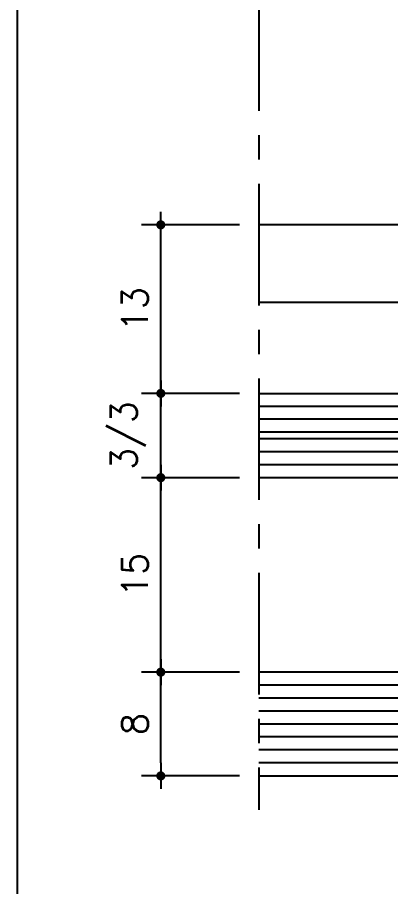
# Model space of a CAD drawing. Extents: x 0 to 1130, y -960 to 577.
# Drawn here: x 0 to 28.8, y 60.4 to 127.5 of the extents above; entities that cross this region are included whole.
import ezdxf

# ---------------------------------------------------------------- set-up
doc = ezdxf.new("R2010")
doc.units = 0
doc.header["$LTSCALE"] = 7.5
doc.header["$MEASUREMENT"] = 0
doc.linetypes.add('CENTER', pattern=[2, 1.25, -0.25, 0.25, -0.25])
doc.layers.get('0').update_dxf_attribs({"linetype": 'CONTINUOUS'})
doc.layers.get('DEFPOINTS').update_dxf_attribs({"linetype": 'CONTINUOUS'})
for name, color, linetype in [('ASSI', 1, 'CENTER'), ('FINE', 7, 'CONTINUOUS'), ('MARCHIO', 7, 'CONTINUOUS'), ('QUOTE', 254, 'CONTINUOUS'), ('TRATTEGGI', 140, 'CONTINUOUS'), ('VETRO', 6, 'CONTINUOUS')]:
    doc.layers.add(name, color=color, linetype=linetype)
doc.styles.get("Standard").update_dxf_attribs({"font": 'romans.shx'})
doc.dimstyles.new('FRECCIA_1-1', dxfattribs={"dimtxt": 2, "dimasz": 2.5, "dimexe": 1.5, "dimexo": 1.5, "dimgap": 1, "dimtad": 3, "dimdsep": 46, "dimtxsty": 'Standard', "dimcen": 0, "dimclrt": 2, "dimaunit": 1, "dimadec": 0, "dimazin": 0, "dimtfac": 0.7, "dimtmove": 0, "dimatfit": 3, "dimfxl": 1, "dimtolj": 2, "dimarcsym": 0})
doc.dimstyles.new('SCALA_1-1$0', dxfattribs={"dimtxt": 2, "dimasz": 1, "dimexe": 1.5, "dimexo": 1.5, "dimgap": 1, "dimtad": 3, "dimdsep": 46, "dimtxsty": 'Standard', "dimblk1": 'PUNTO', "dimblk2": 'PUNTO', "dimsah": 1, "dimcen": 0.09, "dimclrt": 2, "dimadec": 0, "dimazin": 0, "dimtfac": 0.7, "dimtmove": 0, "dimatfit": 3, "dimldrblk": 'PUNTO', "dimfxl": 1, "dimtolj": 2, "dimarcsym": 0})

# ---------------------------------------------------------------- blocks, each defined once
blk = doc.blocks.new('PUNTO')
blk.add_line((-1, 0), (1, 0))
at = {"const_width": 0.35}
blk.add_lwpolyline([(-0.1750000000000114, 0, 1), (0.1750000000000114, 0, 1)], format="xyb", close=True, dxfattribs=at)
blk = doc.blocks.new('*D4')
at = {"layer": 'DEFPOINTS', "color": 0, "transparency": 16777216}
for p in [(67.8256435970726, 67.80567797764127), (18.62568240690371, 66.35133022844684), (18.62568240690371, 43.63855479859313)]:
    blk.add_point(p, dxfattribs=at)
at = {"layer": 'QUOTE', "color": 0, "lineweight": -2, "transparency": 16777216}
for p, q in [((67.8256435970726, 66.30567797764127), (67.8256435970726, 42.13855479859313)), ((66.8256435970726, 43.63855479859313), (18.62568240690371, 43.63855479859313))]:
    blk.add_line(p, q, dxfattribs=at)
blk.add_blockref('PUNTO', (67.8256435970726, 43.63855479859313), dxfattribs=at)
at = {"layer": 'QUOTE', "color": 2, "transparency": 16777216, "insert": (42.72566300198815, 45.63855479859313), "char_height": 2, "attachment_point": 5}
blk.add_mtext('\\A2;VETRO ML-22', dxfattribs=at)
blk = doc.blocks.new('_None')
blk = doc.blocks.new('*D6')
at = {"layer": 'DEFPOINTS', "color": 0, "transparency": 16777216}
for p in [(18.62568240690371, 66.35133022844684), (78.82564359707237, 43.63855479859313), (18.6256824069037, 33.63855479859313)]:
    blk.add_point(p, dxfattribs=at)
at = {"layer": 'QUOTE', "color": 0, "lineweight": -2, "transparency": 16777216}
for p, q in [((78.82564359707237, 42.13855479859313), (78.82564359707237, 32.13855479859313)), ((76.32564359707237, 33.63855479859313), (18.6256824069037, 33.63855479859313))]:
    blk.add_line(p, q, dxfattribs=at)
at = {"layer": 'QUOTE', "color": 0, "transparency": 16777216}
blk.add_solid([(76.32564359707237, 34.0552214652598), (76.32564359707237, 33.22188813192647), (78.82564359707237, 33.63855479859313)], dxfattribs=at)
at = {"layer": 'QUOTE', "color": 2, "transparency": 16777216, "insert": (47.47566300198804, 35.63855479859313), "char_height": 2, "attachment_point": 5}
blk.add_mtext('\\A2;ML', dxfattribs=at)
blk = doc.blocks.new('*D8')
at = {"layer": 'DEFPOINTS', "color": 0, "transparency": 16777216}
for p in [(11.05665318317972, 76.96749260505766), (18.62568240690371, 76.96749260505766), (18.62568240690371, 68.96749260505766)]:
    blk.add_point(p, dxfattribs=at)
at = {"layer": 'QUOTE', "color": 0, "lineweight": -2, "transparency": 16777216}
for p, q in [((17.12568240690371, 76.96749260505766), (9.55665318317972, 76.96749260505766)), ((11.05665318317972, 69.96749260505766), (11.05665318317972, 75.96749260505766)), ((17.12568240690371, 68.96749260505766), (9.556653183179717, 68.96749260505766))]:
    blk.add_line(p, q, dxfattribs=at)
for p, rotation in [((11.05665318317972, 76.96749260505766), 90), ((11.05665318317972, 68.96749260505766), 270)]:
    blk.add_blockref('PUNTO', p, dxfattribs=dict(at, rotation=rotation))
at = {"layer": 'QUOTE', "color": 2, "transparency": 16777216, "insert": (9.056653183179707, 72.96749260505766), "char_height": 2, "attachment_point": 5, "rotation": 90}
blk.add_mtext('\\A2;8', dxfattribs=at)
blk = doc.blocks.new('*D9')
at = {"layer": 'DEFPOINTS', "color": 0, "transparency": 16777216}
for p in [(11.05665318317972, 91.96749260505766), (18.62568240690371, 91.96749260505766), (18.62568240690371, 76.96749260505771)]:
    blk.add_point(p, dxfattribs=at)
at = {"layer": 'QUOTE', "color": 0, "lineweight": -2, "transparency": 16777216}
for p, q in [((17.12568240690371, 91.96749260505766), (9.55665318317972, 91.96749260505766)), ((11.05665318317972, 77.96749260505771), (11.05665318317972, 90.96749260505766)), ((17.12568240690371, 76.96749260505771), (9.556653183179717, 76.96749260505771))]:
    blk.add_line(p, q, dxfattribs=at)
for p, rotation in [((11.05665318317972, 91.96749260505766), 90), ((11.05665318317972, 76.96749260505771), 270)]:
    blk.add_blockref('PUNTO', p, dxfattribs=dict(at, rotation=rotation))
at = {"layer": 'QUOTE', "color": 2, "transparency": 16777216, "insert": (9.056653183179705, 84.46749260505769), "char_height": 2, "attachment_point": 5, "rotation": 90}
blk.add_mtext('\\A2;15', dxfattribs=at)
blk = doc.blocks.new('*D10')
at = {"layer": 'DEFPOINTS', "color": 0, "transparency": 16777216}
for p in [(11.05665318317974, 98.46749260505766), (18.62568240690371, 98.46749260505766), (18.62568240690371, 91.96749260505766)]:
    blk.add_point(p, dxfattribs=at)
at = {"layer": 'QUOTE', "color": 0, "lineweight": -2, "transparency": 16777216}
for p, q in [((17.12568240690371, 98.46749260505766), (9.556653183179735, 98.46749260505766)), ((11.05665318317974, 92.96749260505766), (11.05665318317974, 97.46749260505766)), ((17.12568240690371, 91.96749260505766), (9.556653183179733, 91.96749260505766))]:
    blk.add_line(p, q, dxfattribs=at)
for p, rotation in [((11.05665318317974, 98.46749260505766), 90), ((11.05665318317973, 91.96749260505766), 270)]:
    blk.add_blockref('PUNTO', p, dxfattribs=dict(at, rotation=rotation))
at = {"layer": 'QUOTE', "color": 2, "transparency": 16777216, "insert": (8.532843659370196, 95.21749260505766), "char_height": 2, "attachment_point": 5, "rotation": 90}
blk.add_mtext('\\A2;3/3', dxfattribs=at)
blk = doc.blocks.new('*D11')
at = {"layer": 'DEFPOINTS', "color": 0, "transparency": 16777216}
for p in [(11.05665318317972, 111.4674926050581), (18.62568240690371, 111.4674926050581), (18.62568240690371, 98.46749260505766)]:
    blk.add_point(p, dxfattribs=at)
at = {"layer": 'QUOTE', "color": 0, "lineweight": -2, "transparency": 16777216}
for p, q in [((17.12568240690371, 111.4674926050581), (9.55665318317972, 111.4674926050581)), ((11.05665318317972, 99.46749260505766), (11.05665318317972, 110.4674926050581)), ((17.12568240690371, 98.46749260505766), (9.556653183179716, 98.46749260505766))]:
    blk.add_line(p, q, dxfattribs=at)
for p, rotation in [((11.05665318317972, 111.4674926050581), 90), ((11.05665318317972, 98.46749260505766), 270)]:
    blk.add_blockref('PUNTO', p, dxfattribs=dict(at, rotation=rotation))
at = {"layer": 'QUOTE', "color": 2, "transparency": 16777216, "insert": (9.056653183179701, 104.9674926050579), "char_height": 2, "attachment_point": 5, "rotation": 90}
blk.add_mtext('\\A2;13', dxfattribs=at)

msp = doc.modelspace()

# ---------------------------------------------------------------- linework, layer by layer
at = {"layer": 'ASSI'}
msp.add_line((18.62568240690371, 219.6238097420372), (18.62568240690371, 66.35133022844684), dxfattribs=at)
at = {"layer": 'FINE'}
msp.add_line((53.82628692284311, 105.4674926050578), (18.62568240690371, 105.4674926050578), dxfattribs=at)
at = {"layer": 'MARCHIO'}
msp.add_lwpolyline([(0, 0), (0, 297), (210, 297), (210, 0)], close=True, dxfattribs=at)
at = {"layer": 'QUOTE'}
msp.add_line((45.58963981082024, 111.4674926050581), (18.62568240690371, 111.4674926050581), dxfattribs=at)
at = {"layer": 'TRATTEGGI'}
for p, q in [((67.82564359707237, 97.46749260505771), (18.62568240690371, 97.4674926050577)), ((67.82564359707237, 96.46749260505771), (18.62568240690371, 96.46749260505761)), ((67.82564359707237, 95.46749260505771), (18.62568240690371, 95.46749260505773)), ((67.82564359707237, 94.96749260505771), (18.62568240690371, 94.96749260505771)), ((67.82564359707237, 93.96749260505771), (18.62568240690371, 93.9674926050577)), ((67.82564359707237, 92.96749260505771), (18.62568240690371, 92.96749260505771)), ((67.8256435970726, 75.96749260505771), (18.62568240690371, 75.96749260505761)), ((67.8256435970726, 74.96749260505771), (18.62568240690371, 74.96749260505773)), ((67.8256435970726, 73.96749260505771), (18.62568240690371, 73.96749260505761)), ((67.8256435970726, 72.96749260505771), (18.62568240690371, 72.96749260505773)), ((67.8256435970726, 71.96749260505771), (18.62568240690371, 71.9674926050576)), ((67.8256435970726, 70.96749260505771), (18.62568240690371, 70.96749260505771)), ((67.8256435970726, 69.96749260505771), (18.62568240690371, 69.9674926050576))]:
    msp.add_line(p, q, dxfattribs=at)
at = {"layer": 'VETRO'}
for points in [[(18.62568240690371, 98.46749260505771), (66.82564359707249, 98.46749260505771), (67.82564359707249, 97.46749260505771), (67.82564359707243, 92.96749260505766), (66.82564359707243, 91.96749260505766), (18.62568240690371, 91.96749260505766)], [(18.62568240690371, 68.96749260505771), (66.82564359707186, 68.96749260505771), (67.82564359707186, 69.96749260505771), (67.82564359707192, 75.96749260505771), (66.82564359707249, 76.96749260505771), (18.62568240690371, 76.96749260505771)]]:
    msp.add_lwpolyline(points, dxfattribs=at)

# ---------------------------------------------------------------- dimensions: what is measured, and where the dimension line sits
at = {"layer": 'QUOTE'}
for base, p1, p2, picture, middle in [((11.05665318317972, 111.4674926050581), (18.62568240690371, 98.46749260505766), (18.62568240690371, 111.4674926050581), '*D11', (9.056653183179701, 104.9674926050579)), ((11.05665318317972, 76.96749260505766), (18.62568240690371, 68.96749260505766), (18.62568240690371, 76.96749260505766), '*D8', (9.056653183179707, 72.96749260505766))]:
    dim = msp.add_linear_dim(base=base, p1=p1, p2=p2, angle=90, dimstyle='SCALA_1-1$0', dxfattribs=at)
    dim.commit()
    dim.dimension.update_dxf_attribs({"geometry": picture, "text_midpoint": middle})
dim = msp.add_linear_dim(base=(11.05665318317974, 98.46749260505766), p1=(18.62568240690371, 91.96749260505766), p2=(18.62568240690371, 98.46749260505766), angle=90, text='3/3', dimstyle='SCALA_1-1$0', dxfattribs=at)
dim.commit()
dim.dimension.update_dxf_attribs({"geometry": '*D10', "text_midpoint": (11.05665318317972, 95.21749260505766), "dimtype": 160})
dim = msp.add_linear_dim(base=(11.05665318317972, 91.96749260505766), p1=(18.62568240690371, 76.96749260505771), p2=(18.62568240690371, 91.96749260505766), angle=90, dimstyle='SCALA_1-1$0', override={"dimdec": 0}, dxfattribs=at)
dim.commit()
dim.dimension.update_dxf_attribs({"geometry": '*D9', "text_midpoint": (9.056653183179705, 84.46749260505769)})
for base, p1, text, dimstyle, override, picture, middle in [((18.62568240690371, 43.63855479859313), (67.8256435970726, 67.80567797764127), 'VETRO ML-22', 'SCALA_1-1$0', {"dimblk2": 'None', "dimse2": 1}, '*D4', (42.72566300198815, 45.63855479859313)), ((18.6256824069037, 33.63855479859313), (78.82564359707237, 43.63855479859313), 'ML', 'FRECCIA_1-1', {"dimblk2": 'None', "dimsah": 1, "dimse2": 1}, '*D6', (47.47566300198804, 35.63855479859313))]:
    dim = msp.add_linear_dim(base=base, p1=p1, p2=(18.62568240690371, 66.35133022844684), text=text, dimstyle=dimstyle, override=override, dxfattribs=at)
    dim.commit()
    dim.dimension.update_dxf_attribs({"geometry": picture, "text_midpoint": middle})

doc.saveas('drawing.dxf')
